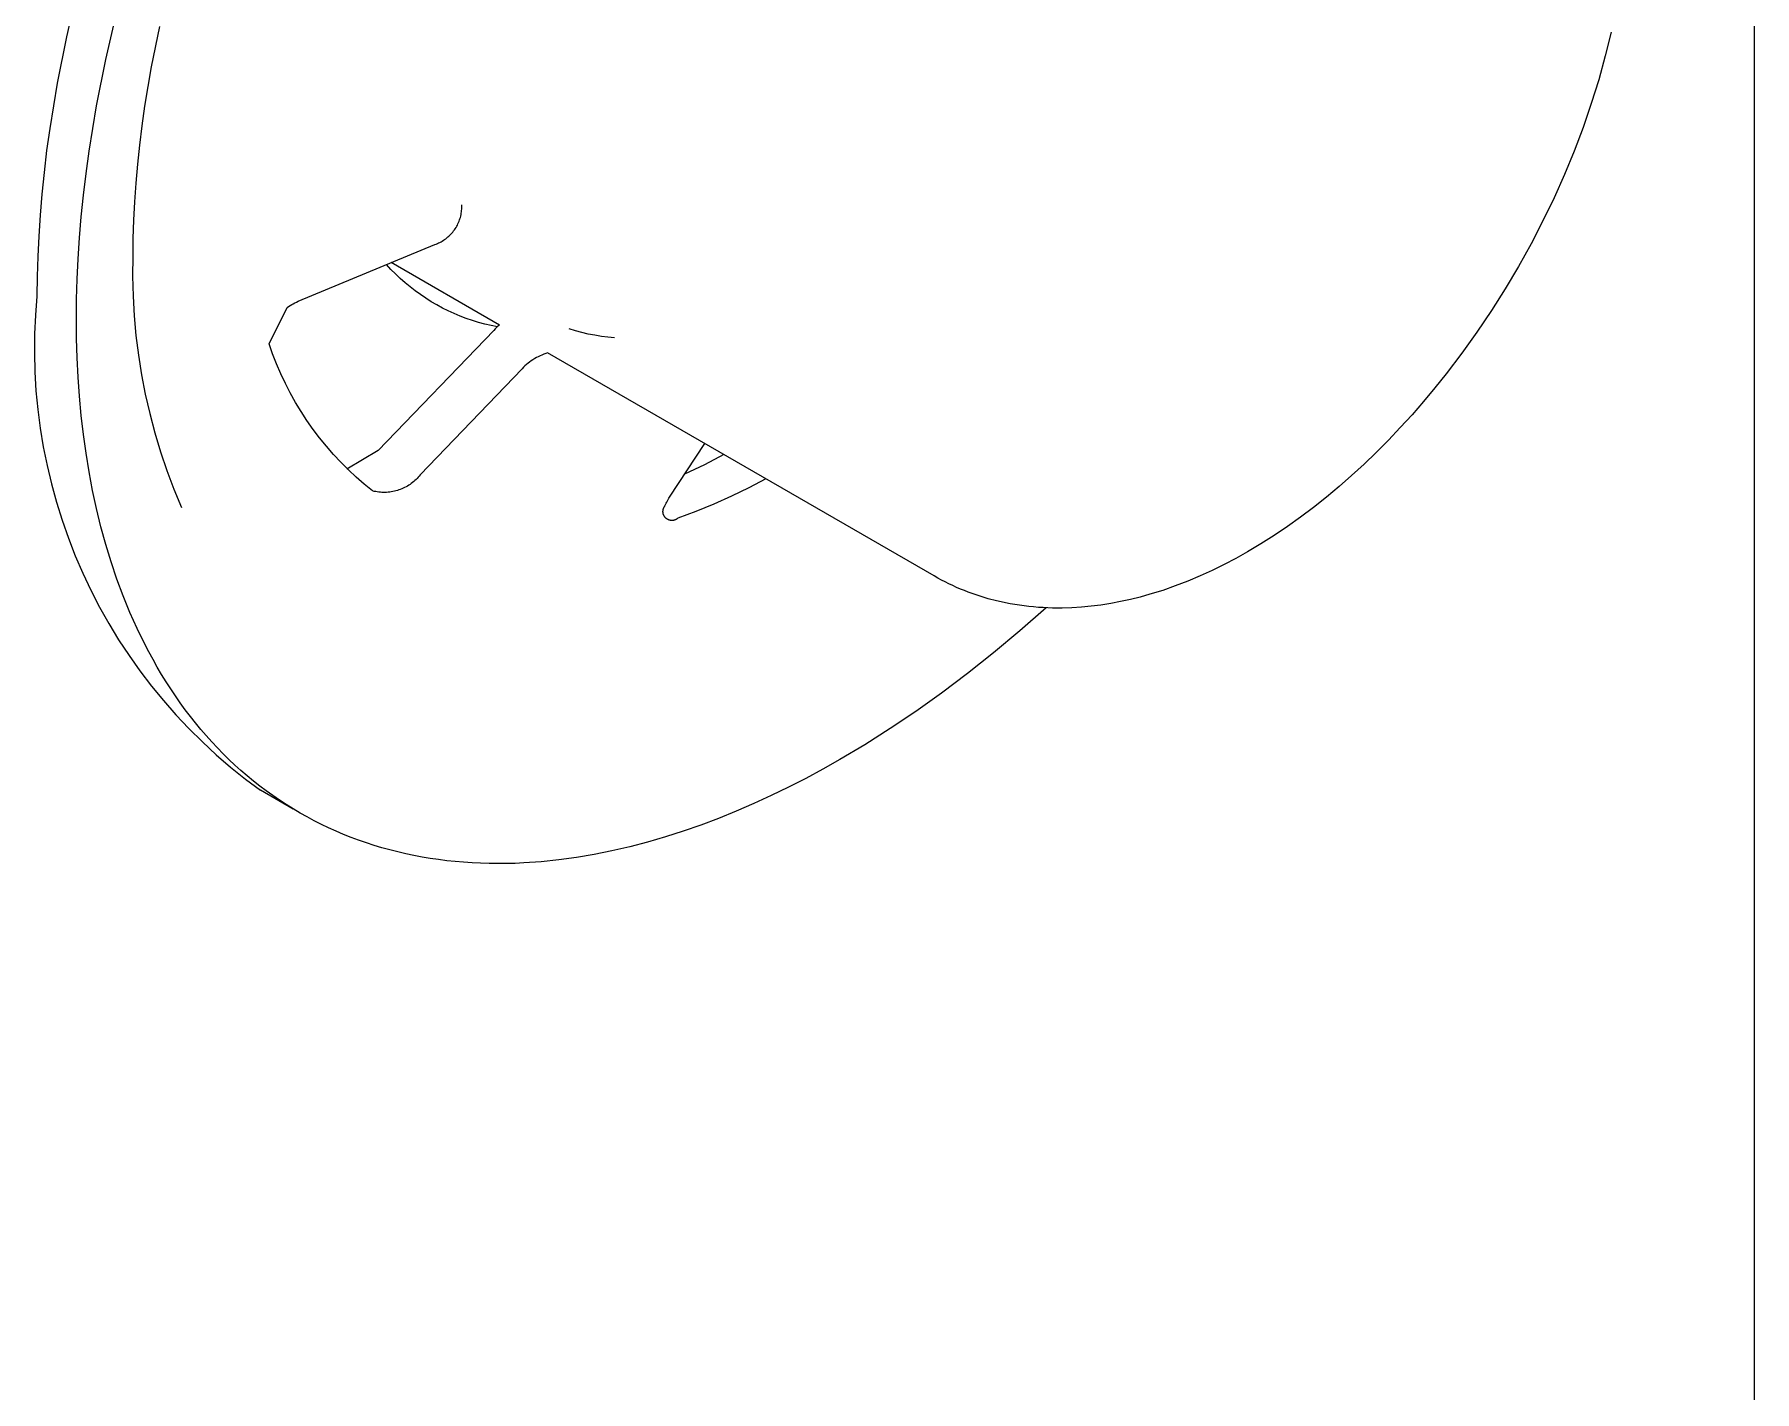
# Model space of a CAD drawing. Header units: inches. Extents: x -6.5 to 91.7, y -2.1 to 67.1.
# Drawn here: x 83.7007 to 84.1136, y 54.9424 to 55.2682 of the extents above; entities that cross this region are included whole.
import ezdxf

# ---------------------------------------------------------------- set-up
doc = ezdxf.new("R2010")
doc.units = ezdxf.units.IN
doc.layers.add('ZANO_R', color=7, linetype='Continuous', lineweight=0)

msp = doc.modelspace()

# ---------------------------------------------------------------- linework, layer by layer
at = {"layer": 'ZANO_R'}
for p, q in [((84.11362, 53.89531), (84.11362, 55.90251)), ((83.71111, 55.27909), (83.70844, 55.26769)), ((83.7179, 55.26223), (83.72057, 55.27363)), ((83.70844, 55.26769), (83.70621, 55.25654)), ((83.73077, 55.27013), (83.72881, 55.26049)), ((84.07918, 55.26879), (84.07779, 55.26306)), ((83.71567, 55.25107), (83.7179, 55.26223)), ((83.72881, 55.26049), (83.72721, 55.25099)), ((84.07779, 55.26306), (84.07621, 55.25734)), ((83.70621, 55.25654), (83.70442, 55.24565)), ((84.07621, 55.25734), (84.07443, 55.25162)), ((83.71388, 55.24019), (83.71567, 55.25107)), ((83.72721, 55.25099), (83.72654, 55.24631)), ((84.07443, 55.25162), (84.07247, 55.24591)), ((83.70442, 55.24565), (83.70369, 55.24033)), ((83.72654, 55.24631), (83.72597, 55.24167)), ((84.07247, 55.24591), (84.07032, 55.24024)), ((83.70369, 55.24033), (83.70306, 55.23508)), ((83.71315, 55.23486), (83.71388, 55.24019)), ((83.72597, 55.24167), (83.72548, 55.23708)), ((84.07032, 55.24024), (84.06799, 55.23459)), ((83.70306, 55.23508), (83.70253, 55.22991)), ((83.71252, 55.22961), (83.71315, 55.23486)), ((83.72548, 55.23708), (83.72508, 55.23254)), ((84.06799, 55.23459), (84.06549, 55.22899)), ((83.72508, 55.23254), (83.72477, 55.22806)), ((83.70253, 55.22991), (83.70211, 55.22482)), ((83.71199, 55.22445), (83.71252, 55.22961)), ((83.72477, 55.22806), (83.72454, 55.22363)), ((83.8033, 55.22595), (83.80333, 55.22628)), ((83.80333, 55.22628), (83.80334, 55.22661)), ((83.80335, 55.22695), (83.80334, 55.22728)), ((83.80334, 55.22661), (83.80335, 55.22695)), ((84.06549, 55.22899), (84.06281, 55.22344)), ((83.70211, 55.22482), (83.70178, 55.21983)), ((83.71156, 55.21936), (83.71199, 55.22445)), ((83.72454, 55.22363), (83.72441, 55.21925)), ((83.80194, 55.22187), (83.80211, 55.22216)), ((83.80211, 55.22216), (83.80227, 55.22245)), ((83.80227, 55.22245), (83.80241, 55.22275)), ((83.80241, 55.22275), (83.80255, 55.22306)), ((83.80255, 55.22306), (83.80268, 55.22336)), ((83.80268, 55.22336), (83.8028, 55.22368)), ((83.8028, 55.22368), (83.8029, 55.22399)), ((83.8029, 55.22399), (83.803, 55.22431)), ((83.803, 55.22431), (83.80308, 55.22463)), ((83.80308, 55.22463), (83.80315, 55.22496)), ((83.80315, 55.22496), (83.80321, 55.22529)), ((83.80321, 55.22529), (83.80326, 55.22562)), ((83.80326, 55.22562), (83.8033, 55.22595)), ((84.06281, 55.22344), (84.05996, 55.21795)), ((83.70178, 55.21983), (83.70155, 55.21492)), ((83.71124, 55.21437), (83.71156, 55.21936)), ((83.72441, 55.21925), (83.72437, 55.21494)), ((83.79683, 55.21779), (83.79715, 55.2179)), ((83.79715, 55.2179), (83.79746, 55.21803)), ((83.79746, 55.21803), (83.79776, 55.21816)), ((83.79776, 55.21816), (83.79806, 55.21831)), ((83.79806, 55.21831), (83.79836, 55.21846)), ((83.79836, 55.21846), (83.79865, 55.21863)), ((83.79865, 55.21863), (83.79893, 55.2188)), ((83.79893, 55.2188), (83.79921, 55.21899)), ((83.79921, 55.21899), (83.79948, 55.21918)), ((83.79948, 55.21918), (83.79974, 55.21938)), ((83.79974, 55.21938), (83.8, 55.2196)), ((83.8, 55.2196), (83.80025, 55.21982)), ((83.80025, 55.21982), (83.80049, 55.22005)), ((83.80049, 55.22005), (83.80072, 55.22029)), ((83.80072, 55.22029), (83.80095, 55.22053)), ((83.80095, 55.22053), (83.80116, 55.22079)), ((83.80116, 55.22079), (83.80137, 55.22105)), ((83.80137, 55.22105), (83.80157, 55.22132)), ((83.80157, 55.22132), (83.80176, 55.22159)), ((83.80176, 55.22159), (83.80194, 55.22187)), ((84.05996, 55.21795), (84.05695, 55.21252)), ((83.70155, 55.21492), (83.70141, 55.21011)), ((83.711, 55.20946), (83.71124, 55.21437)), ((83.72437, 55.21494), (83.72431, 55.21018)), ((83.76407, 55.20415), (83.79683, 55.21779)), ((83.70141, 55.21011), (83.70136, 55.20538)), ((83.72431, 55.21018), (83.72442, 55.20542)), ((83.78632, 55.21183), (83.78527, 55.21297)), ((83.78741, 55.21072), (83.78632, 55.21183)), ((83.81237, 55.19844), (83.78639, 55.21344)), ((83.78854, 55.20965), (83.78741, 55.21072)), ((83.7897, 55.20861), (83.78854, 55.20965)), ((84.05695, 55.21252), (84.05378, 55.20718)), ((83.71087, 55.20465), (83.711, 55.20946)), ((83.7909, 55.20762), (83.7897, 55.20861)), ((83.79212, 55.20666), (83.7909, 55.20762)), ((83.79338, 55.20575), (83.79212, 55.20666)), ((83.79467, 55.20488), (83.79338, 55.20575)), ((84.05378, 55.20718), (84.05045, 55.20191)), ((83.70136, 55.20538), (83.701, 55.20085)), ((83.71082, 55.19992), (83.71087, 55.20465)), ((83.72442, 55.20542), (83.72469, 55.20066)), ((83.75707, 55.19398), (83.7614, 55.20266)), ((83.7614, 55.20266), (83.76176, 55.20291)), ((83.76176, 55.20291), (83.76212, 55.20314)), ((83.76212, 55.20314), (83.7625, 55.20337)), ((83.7625, 55.20337), (83.76288, 55.20358)), ((83.76288, 55.20358), (83.76327, 55.20379)), ((83.76327, 55.20379), (83.76367, 55.20397)), ((83.76367, 55.20397), (83.76407, 55.20415)), ((83.79599, 55.20405), (83.79467, 55.20488)), ((83.79733, 55.20327), (83.79599, 55.20405)), ((83.7987, 55.20253), (83.79733, 55.20327)), ((83.80009, 55.20184), (83.7987, 55.20253)), ((83.80151, 55.2012), (83.80009, 55.20184)), ((84.05045, 55.20191), (84.04698, 55.19674)), ((83.701, 55.20085), (83.7008, 55.19631)), ((83.71087, 55.19525), (83.71082, 55.19992)), ((83.72469, 55.20066), (83.72512, 55.19592)), ((83.80295, 55.2006), (83.80151, 55.2012)), ((83.8044, 55.20005), (83.80295, 55.2006)), ((83.80587, 55.19955), (83.8044, 55.20005)), ((83.80736, 55.1991), (83.80587, 55.19955)), ((83.80886, 55.1987), (83.80736, 55.1991)), ((83.81038, 55.19835), (83.80886, 55.1987)), ((83.81191, 55.19806), (83.81038, 55.19835)), ((83.81132, 55.19751), (83.81099, 55.19718)), ((83.81166, 55.19784), (83.81132, 55.19751)), ((83.81201, 55.19815), (83.81166, 55.19784)), ((83.81237, 55.19844), (83.81201, 55.19815)), ((83.83061, 55.19709), (83.82909, 55.19756)), ((83.7008, 55.19631), (83.70075, 55.19177)), ((83.711, 55.19059), (83.71087, 55.19525)), ((83.72512, 55.19592), (83.72571, 55.1912)), ((83.75792, 55.19155), (83.75707, 55.19398)), ((83.81099, 55.19718), (83.78329, 55.1683)), ((83.83215, 55.19667), (83.83061, 55.19709)), ((83.8337, 55.1963), (83.83215, 55.19667)), ((83.83526, 55.19599), (83.8337, 55.1963)), ((83.83683, 55.19573), (83.83526, 55.19599)), ((83.83841, 55.19552), (83.83683, 55.19573)), ((83.84, 55.19537), (83.83841, 55.19552)), ((84.04698, 55.19674), (84.04335, 55.19168)), ((83.70075, 55.19177), (83.70086, 55.18723)), ((83.71124, 55.18595), (83.711, 55.19059)), ((83.72571, 55.1912), (83.72646, 55.18649)), ((83.75886, 55.18914), (83.75792, 55.19155)), ((83.75988, 55.18677), (83.75886, 55.18914)), ((83.81923, 55.18928), (83.81886, 55.18897)), ((83.81962, 55.18958), (83.81923, 55.18928)), ((83.82001, 55.18986), (83.81962, 55.18958)), ((83.82042, 55.19013), (83.82001, 55.18986)), ((83.82083, 55.19039), (83.82042, 55.19013)), ((83.82126, 55.19063), (83.82083, 55.19039)), ((83.82169, 55.19085), (83.82126, 55.19063)), ((83.82213, 55.19107), (83.82169, 55.19085)), ((83.82257, 55.19126), (83.82213, 55.19107)), ((83.82302, 55.19145), (83.82257, 55.19126)), ((83.82348, 55.19161), (83.82302, 55.19145)), ((83.82394, 55.19176), (83.82348, 55.19161)), ((83.91669, 55.13821), (83.82394, 55.19176)), ((84.04335, 55.19168), (84.03958, 55.18672)), ((83.70086, 55.18723), (83.70113, 55.18269)), ((83.71156, 55.18134), (83.71124, 55.18595)), ((83.72646, 55.18649), (83.72736, 55.18182)), ((83.76098, 55.18444), (83.75988, 55.18677)), ((83.8178, 55.18797), (83.79336, 55.16248)), ((83.81814, 55.18831), (83.8178, 55.18797)), ((83.81849, 55.18865), (83.81814, 55.18831)), ((83.81886, 55.18897), (83.81849, 55.18865)), ((84.03958, 55.18672), (84.0369, 55.18337)), ((83.70113, 55.18269), (83.70156, 55.17817)), ((83.71199, 55.17675), (83.71156, 55.18134)), ((83.72736, 55.18182), (83.72843, 55.17718)), ((83.76216, 55.18214), (83.76098, 55.18444)), ((83.76341, 55.17989), (83.76216, 55.18214)), ((84.0369, 55.18337), (84.03418, 55.18011)), ((83.70156, 55.17817), (83.70214, 55.17366)), ((83.71252, 55.17219), (83.71199, 55.17675)), ((83.72843, 55.17718), (83.72965, 55.17257)), ((83.76475, 55.17768), (83.76341, 55.17989)), ((83.76616, 55.17552), (83.76475, 55.17768)), ((84.0314, 55.17692), (84.02859, 55.17383)), ((84.03418, 55.18011), (84.0314, 55.17692)), ((83.70214, 55.17366), (83.70288, 55.16918)), ((83.72965, 55.17257), (83.73102, 55.16802)), ((83.76764, 55.17341), (83.76616, 55.17552)), ((83.7692, 55.17135), (83.76764, 55.17341)), ((84.02859, 55.17383), (84.02572, 55.17081)), ((83.70288, 55.16918), (83.70378, 55.16472)), ((83.71315, 55.16767), (83.71252, 55.17219)), ((83.77082, 55.16935), (83.7692, 55.17135)), ((83.77252, 55.1674), (83.77082, 55.16935)), ((83.8532, 55.15714), (83.86163, 55.17)), ((84.02572, 55.17081), (84.02282, 55.16789)), ((83.70378, 55.16472), (83.70483, 55.1603)), ((83.71388, 55.16319), (83.71315, 55.16767)), ((83.73102, 55.16802), (83.73254, 55.1635)), ((83.77428, 55.16552), (83.77252, 55.1674)), ((83.7761, 55.16369), (83.77428, 55.16552)), ((83.78329, 55.1683), (83.77576, 55.16389)), ((83.86155, 55.16491), (83.85679, 55.16262)), ((83.86622, 55.16735), (83.86155, 55.16491)), ((84.01988, 55.16506), (84.0169, 55.16232)), ((84.02282, 55.16789), (84.01988, 55.16506)), ((83.70483, 55.1603), (83.70603, 55.15592)), ((83.71472, 55.15875), (83.71388, 55.16319)), ((83.73254, 55.1635), (83.73422, 55.15905)), ((83.77799, 55.16193), (83.7761, 55.16369)), ((83.77993, 55.16024), (83.77799, 55.16193)), ((83.78193, 55.15861), (83.77993, 55.16024)), ((83.7909, 55.16019), (83.79059, 55.15998)), ((83.79121, 55.1604), (83.7909, 55.16019)), ((83.7915, 55.16063), (83.79121, 55.1604)), ((83.7918, 55.16087), (83.7915, 55.16063)), ((83.79208, 55.16111), (83.7918, 55.16087)), ((83.79235, 55.16137), (83.79208, 55.16111)), ((83.79262, 55.16164), (83.79235, 55.16137)), ((83.79287, 55.16191), (83.79262, 55.16164)), ((83.79312, 55.16219), (83.79287, 55.16191)), ((83.79336, 55.16248), (83.79312, 55.16219)), ((83.87629, 55.16154), (83.87219, 55.15938)), ((84.0169, 55.16232), (84.01389, 55.15967)), ((83.71567, 55.15437), (83.71472, 55.15875)), ((83.73422, 55.15905), (83.73605, 55.15465)), ((83.7823, 55.15852), (83.78193, 55.15861)), ((83.78267, 55.15845), (83.7823, 55.15852)), ((83.78304, 55.15839), (83.78267, 55.15845)), ((83.78341, 55.15834), (83.78304, 55.15839)), ((83.78378, 55.1583), (83.78341, 55.15834)), ((83.78416, 55.15828), (83.78378, 55.1583)), ((83.78453, 55.15827), (83.78416, 55.15828)), ((83.78491, 55.15827), (83.78453, 55.15827)), ((83.78528, 55.15828), (83.78491, 55.15827)), ((83.78566, 55.15831), (83.78528, 55.15828)), ((83.78603, 55.15835), (83.78566, 55.15831)), ((83.7864, 55.1584), (83.78603, 55.15835)), ((83.78677, 55.15847), (83.7864, 55.1584)), ((83.78714, 55.15854), (83.78677, 55.15847)), ((83.7875, 55.15863), (83.78714, 55.15854)), ((83.78786, 55.15874), (83.7875, 55.15863)), ((83.78822, 55.15885), (83.78786, 55.15874)), ((83.78857, 55.15898), (83.78822, 55.15885)), ((83.78892, 55.15912), (83.78857, 55.15898)), ((83.78927, 55.15927), (83.78892, 55.15912)), ((83.78961, 55.15943), (83.78927, 55.15927)), ((83.78994, 55.1596), (83.78961, 55.15943)), ((83.79027, 55.15979), (83.78994, 55.1596)), ((83.79059, 55.15998), (83.79027, 55.15979)), ((83.85251, 55.15596), (83.85267, 55.15627)), ((83.85267, 55.15627), (83.85284, 55.15656)), ((83.85284, 55.15656), (83.85302, 55.15685)), ((83.85302, 55.15685), (83.8532, 55.15714)), ((83.86803, 55.15735), (83.86381, 55.15545)), ((83.87219, 55.15938), (83.86803, 55.15735)), ((84.01084, 55.15713), (84.00775, 55.15468)), ((84.01389, 55.15967), (84.01084, 55.15713)), ((83.70603, 55.15592), (83.70739, 55.15159)), ((83.71673, 55.15004), (83.71567, 55.15437)), ((83.85162, 55.1538), (83.85163, 55.15388)), ((83.85162, 55.15373), (83.85162, 55.1538)), ((83.85162, 55.15365), (83.85162, 55.15373)), ((83.85162, 55.15358), (83.85162, 55.15365)), ((83.85162, 55.1535), (83.85162, 55.15358)), ((83.85163, 55.15343), (83.85162, 55.1535)), ((83.85163, 55.15388), (83.85164, 55.15395)), ((83.85164, 55.15336), (83.85163, 55.15343)), ((83.85164, 55.15395), (83.85165, 55.15402)), ((83.85165, 55.15328), (83.85164, 55.15336)), ((83.85165, 55.15402), (83.85166, 55.1541)), ((83.85167, 55.15321), (83.85165, 55.15328)), ((83.85166, 55.1541), (83.85168, 55.15417)), ((83.85169, 55.15314), (83.85167, 55.15321)), ((83.85168, 55.15417), (83.85169, 55.15424)), ((83.85169, 55.15424), (83.85171, 55.15431)), ((83.8517, 55.15307), (83.85169, 55.15314)), ((83.85173, 55.153), (83.8517, 55.15307)), ((83.85171, 55.15431), (83.85174, 55.15438)), ((83.85175, 55.15293), (83.85173, 55.153)), ((83.85174, 55.15438), (83.85176, 55.15445)), ((83.85178, 55.15286), (83.85175, 55.15293)), ((83.85176, 55.15445), (83.85179, 55.15452)), ((83.85181, 55.15279), (83.85178, 55.15286)), ((83.85179, 55.15452), (83.85182, 55.15459)), ((83.85184, 55.15272), (83.85181, 55.15279)), ((83.85182, 55.15459), (83.85186, 55.15466)), ((83.85187, 55.15265), (83.85184, 55.15272)), ((83.85186, 55.15466), (83.85189, 55.15472)), ((83.85191, 55.15259), (83.85187, 55.15265)), ((83.85189, 55.15472), (83.85193, 55.15479)), ((83.85195, 55.15253), (83.85191, 55.15259)), ((83.85193, 55.15479), (83.85197, 55.15485)), ((83.85199, 55.15246), (83.85195, 55.15253)), ((83.85197, 55.15485), (83.85201, 55.15491)), ((83.85203, 55.1524), (83.85199, 55.15246)), ((83.85201, 55.15491), (83.85205, 55.15497)), ((83.85208, 55.15234), (83.85203, 55.1524)), ((83.85205, 55.15497), (83.8521, 55.15503)), ((83.85213, 55.15229), (83.85208, 55.15234)), ((83.8521, 55.15503), (83.85223, 55.15535)), ((83.85217, 55.15223), (83.85213, 55.15229)), ((83.85223, 55.15218), (83.85217, 55.15223)), ((83.85223, 55.15535), (83.85237, 55.15566)), ((83.85228, 55.15212), (83.85223, 55.15218)), ((83.85233, 55.15207), (83.85228, 55.15212)), ((83.85239, 55.15202), (83.85233, 55.15207)), ((83.85237, 55.15566), (83.85251, 55.15596)), ((83.85245, 55.15198), (83.85239, 55.15202)), ((83.85251, 55.15193), (83.85245, 55.15198)), ((83.85257, 55.15189), (83.85251, 55.15193)), ((83.85263, 55.15185), (83.85257, 55.15189)), ((83.85269, 55.15181), (83.85263, 55.15185)), ((83.85489, 55.15184), (83.85483, 55.15181)), ((83.85495, 55.15189), (83.85489, 55.15184)), ((83.85501, 55.15193), (83.85495, 55.15189)), ((83.85507, 55.15197), (83.85501, 55.15193)), ((83.85513, 55.15202), (83.85507, 55.15197)), ((83.85519, 55.15207), (83.85513, 55.15202)), ((83.85953, 55.15369), (83.85519, 55.15207)), ((83.86381, 55.15545), (83.85953, 55.15369)), ((84.00464, 55.15233), (84.0015, 55.15009)), ((84.00775, 55.15468), (84.00464, 55.15233)), ((83.70739, 55.15159), (83.7089, 55.1473)), ((83.7179, 55.14578), (83.71673, 55.15004)), ((83.85276, 55.15178), (83.85269, 55.15181)), ((83.85283, 55.15174), (83.85276, 55.15178)), ((83.85289, 55.15171), (83.85283, 55.15174)), ((83.85296, 55.15168), (83.85289, 55.15171)), ((83.85303, 55.15166), (83.85296, 55.15168)), ((83.8531, 55.15163), (83.85303, 55.15166)), ((83.85317, 55.15161), (83.8531, 55.15163)), ((83.85324, 55.15159), (83.85317, 55.15161)), ((83.85332, 55.15157), (83.85324, 55.15159)), ((83.85339, 55.15156), (83.85332, 55.15157)), ((83.85346, 55.15155), (83.85339, 55.15156)), ((83.85354, 55.15154), (83.85346, 55.15155)), ((83.85361, 55.15153), (83.85354, 55.15154)), ((83.85369, 55.15153), (83.85361, 55.15153)), ((83.85376, 55.15153), (83.85369, 55.15153)), ((83.85383, 55.15153), (83.85376, 55.15153)), ((83.85391, 55.15153), (83.85383, 55.15153)), ((83.85398, 55.15154), (83.85391, 55.15153)), ((83.85406, 55.15155), (83.85398, 55.15154)), ((83.85413, 55.15156), (83.85406, 55.15155)), ((83.8542, 55.15157), (83.85413, 55.15156)), ((83.85428, 55.15159), (83.8542, 55.15157)), ((83.85435, 55.15161), (83.85428, 55.15159)), ((83.85442, 55.15163), (83.85435, 55.15161)), ((83.85449, 55.15165), (83.85442, 55.15163)), ((83.85456, 55.15168), (83.85449, 55.15165)), ((83.85463, 55.15171), (83.85456, 55.15168)), ((83.8547, 55.15174), (83.85463, 55.15171)), ((83.85476, 55.15177), (83.8547, 55.15174)), ((83.85483, 55.15181), (83.85476, 55.15177)), ((83.99834, 55.14795), (83.99515, 55.14593)), ((84.0015, 55.15009), (83.99834, 55.14795)), ((83.7089, 55.1473), (83.71055, 55.14307)), ((83.71918, 55.14159), (83.7179, 55.14578)), ((83.99193, 55.14401), (83.98915, 55.14243)), ((83.99515, 55.14593), (83.99193, 55.14401)), ((83.71055, 55.14307), (83.71235, 55.13889)), ((83.72057, 55.13747), (83.71918, 55.14159)), ((83.98345, 55.13953), (83.98053, 55.13821)), ((83.98632, 55.14094), (83.98345, 55.13953)), ((83.98915, 55.14243), (83.98632, 55.14094)), ((83.71235, 55.13889), (83.7143, 55.13479)), ((83.72207, 55.13342), (83.72057, 55.13747)), ((83.91757, 55.13772), (83.91669, 55.13821)), ((83.91846, 55.13724), (83.91757, 55.13772)), ((83.91935, 55.13677), (83.91846, 55.13724)), ((83.92026, 55.13633), (83.91935, 55.13677)), ((83.92117, 55.13589), (83.92026, 55.13633)), ((83.92209, 55.13548), (83.92117, 55.13589)), ((83.92302, 55.13508), (83.92209, 55.13548)), ((83.97458, 55.13582), (83.97156, 55.13476)), ((83.97757, 55.13697), (83.97458, 55.13582)), ((83.98053, 55.13821), (83.97757, 55.13697)), ((83.7143, 55.13479), (83.71638, 55.13075)), ((83.72369, 55.12946), (83.72207, 55.13342)), ((83.92396, 55.13469), (83.92302, 55.13508)), ((83.9249, 55.13432), (83.92396, 55.13469)), ((83.92585, 55.13398), (83.9249, 55.13432)), ((83.92681, 55.13364), (83.92585, 55.13398)), ((83.92777, 55.13333), (83.92681, 55.13364)), ((83.92873, 55.13303), (83.92777, 55.13333)), ((83.9297, 55.13275), (83.92873, 55.13303)), ((83.93165, 55.13224), (83.9297, 55.13275)), ((83.93275, 55.13198), (83.93165, 55.13224)), ((83.93385, 55.13175), (83.93275, 55.13198)), ((83.93496, 55.13153), (83.93385, 55.13175)), ((83.93608, 55.13134), (83.93496, 55.13153)), ((83.93719, 55.13116), (83.93608, 55.13134)), ((83.95675, 55.13123), (83.95441, 55.13094)), ((83.9591, 55.1316), (83.95675, 55.13123)), ((83.96145, 55.13204), (83.9591, 55.1316)), ((83.9638, 55.13256), (83.96145, 55.13204)), ((83.96616, 55.13314), (83.9638, 55.13256)), ((83.96851, 55.1338), (83.96616, 55.13314)), ((83.97156, 55.13476), (83.96851, 55.1338)), ((83.71638, 55.13075), (83.71861, 55.12679)), ((83.72542, 55.12559), (83.72369, 55.12946)), ((83.93832, 55.13101), (83.93719, 55.13116)), ((83.94357, 55.13056), (83.93727, 55.12502)), ((83.93944, 55.13088), (83.93832, 55.13101)), ((83.94058, 55.13076), (83.93944, 55.13088)), ((83.94171, 55.13067), (83.94058, 55.13076)), ((83.94285, 55.1306), (83.94171, 55.13067)), ((83.94514, 55.13051), (83.94285, 55.1306)), ((83.94744, 55.1305), (83.94514, 55.13051)), ((83.94975, 55.13057), (83.94744, 55.1305)), ((83.95208, 55.13071), (83.94975, 55.13057)), ((83.95441, 55.13094), (83.95208, 55.13071)), ((83.71861, 55.12679), (83.72097, 55.12291)), ((83.72726, 55.12181), (83.72542, 55.12559)), ((83.93727, 55.12502), (83.93098, 55.11977)), ((83.72097, 55.12291), (83.72347, 55.11911)), ((83.72347, 55.11911), (83.72609, 55.1154)), ((83.72823, 55.11996), (83.72726, 55.12181)), ((83.72922, 55.11813), (83.72823, 55.11996)), ((83.93098, 55.11977), (83.92472, 55.11479)), ((83.72609, 55.1154), (83.72885, 55.11179)), ((83.73024, 55.11633), (83.72922, 55.11813)), ((83.73129, 55.11455), (83.73024, 55.11633)), ((83.92472, 55.11479), (83.91848, 55.1101)), ((83.72885, 55.11179), (83.73173, 55.10827)), ((83.73237, 55.11281), (83.73129, 55.11455)), ((83.73348, 55.11109), (83.73237, 55.11281)), ((83.73461, 55.10939), (83.73348, 55.11109)), ((83.73173, 55.10827), (83.73472, 55.10486)), ((83.73577, 55.10773), (83.73461, 55.10939)), ((83.73696, 55.1061), (83.73577, 55.10773)), ((83.91848, 55.1101), (83.91229, 55.10569)), ((83.73472, 55.10486), (83.73784, 55.10155)), ((83.73818, 55.10449), (83.73696, 55.1061)), ((83.73942, 55.10292), (83.73818, 55.10449)), ((83.74069, 55.10138), (83.73942, 55.10292)), ((83.91229, 55.10569), (83.90615, 55.10155)), ((83.73784, 55.10155), (83.74107, 55.09835)), ((83.74199, 55.09987), (83.74069, 55.10138)), ((83.74107, 55.09835), (83.74441, 55.09527)), ((83.74332, 55.09839), (83.74199, 55.09987)), ((83.74467, 55.09694), (83.74332, 55.09839)), ((83.90615, 55.10155), (83.90008, 55.0977)), ((83.74441, 55.09527), (83.74785, 55.09231)), ((83.74604, 55.09553), (83.74467, 55.09694)), ((83.74745, 55.09415), (83.74604, 55.09553)), ((83.74887, 55.0928), (83.74745, 55.09415)), ((83.89408, 55.09412), (83.89001, 55.09183)), ((83.90008, 55.0977), (83.89408, 55.09412)), ((83.74785, 55.09231), (83.7514, 55.08946)), ((83.75033, 55.09149), (83.74887, 55.0928)), ((83.75181, 55.09021), (83.75033, 55.09149)), ((83.75331, 55.08897), (83.75181, 55.09021)), ((83.89001, 55.09183), (83.88591, 55.08962)), ((83.7514, 55.08946), (83.75504, 55.08675)), ((83.75484, 55.08776), (83.75331, 55.08897)), ((83.75639, 55.08659), (83.75484, 55.08776)), ((83.76282, 55.08225), (83.75504, 55.08675)), ((83.75796, 55.08546), (83.75639, 55.08659)), ((83.88177, 55.0875), (83.87761, 55.08547)), ((83.88591, 55.08962), (83.88177, 55.0875)), ((83.75956, 55.08436), (83.75796, 55.08546)), ((83.76119, 55.0833), (83.75956, 55.08436)), ((83.76283, 55.08227), (83.76119, 55.0833)), ((83.7645, 55.08129), (83.76283, 55.08227)), ((83.86921, 55.08172), (83.86498, 55.08001)), ((83.87342, 55.08354), (83.86921, 55.08172)), ((83.87761, 55.08547), (83.87342, 55.08354)), ((83.76618, 55.08034), (83.7645, 55.08129)), ((83.76789, 55.07942), (83.76618, 55.08034)), ((83.76962, 55.07855), (83.76789, 55.07942)), ((83.77137, 55.07772), (83.76962, 55.07855)), ((83.77314, 55.07692), (83.77137, 55.07772)), ((83.86073, 55.0784), (83.85647, 55.07691)), ((83.86498, 55.08001), (83.86073, 55.0784)), ((83.77493, 55.07616), (83.77314, 55.07692)), ((83.77674, 55.07544), (83.77493, 55.07616)), ((83.77857, 55.07476), (83.77674, 55.07544)), ((83.78042, 55.07412), (83.77857, 55.07476)), ((83.78228, 55.07351), (83.78042, 55.07412)), ((83.78416, 55.07295), (83.78228, 55.07351)), ((83.84793, 55.0743), (83.84365, 55.07318)), ((83.8522, 55.07554), (83.84793, 55.0743)), ((83.85647, 55.07691), (83.8522, 55.07554)), ((83.78606, 55.07243), (83.78416, 55.07295)), ((83.78797, 55.07194), (83.78606, 55.07243)), ((83.7899, 55.07149), (83.78797, 55.07194)), ((83.79184, 55.07109), (83.7899, 55.07149)), ((83.7938, 55.07072), (83.79184, 55.07109)), ((83.79577, 55.07039), (83.7938, 55.07072)), ((83.79775, 55.0701), (83.79577, 55.07039)), ((83.79975, 55.06985), (83.79775, 55.0701)), ((83.80176, 55.06963), (83.79975, 55.06985)), ((83.80378, 55.06946), (83.80176, 55.06963)), ((83.80581, 55.06932), (83.80378, 55.06946)), ((83.80786, 55.06923), (83.80581, 55.06932)), ((83.81821, 55.06931), (83.81612, 55.06921)), ((83.8224, 55.0696), (83.81821, 55.06931)), ((83.82662, 55.07003), (83.8224, 55.0696)), ((83.83086, 55.07061), (83.82662, 55.07003)), ((83.83511, 55.07133), (83.83086, 55.07061)), ((83.83938, 55.07219), (83.83511, 55.07133)), ((83.84365, 55.07318), (83.83938, 55.07219)), ((83.80991, 55.06917), (83.80786, 55.06923)), ((83.81197, 55.06915), (83.80991, 55.06917)), ((83.81404, 55.06916), (83.81197, 55.06915)), ((83.81612, 55.06921), (83.81404, 55.06916))]:
    msp.add_line(p, q, dxfattribs=at)

doc.saveas('drawing.dxf')
